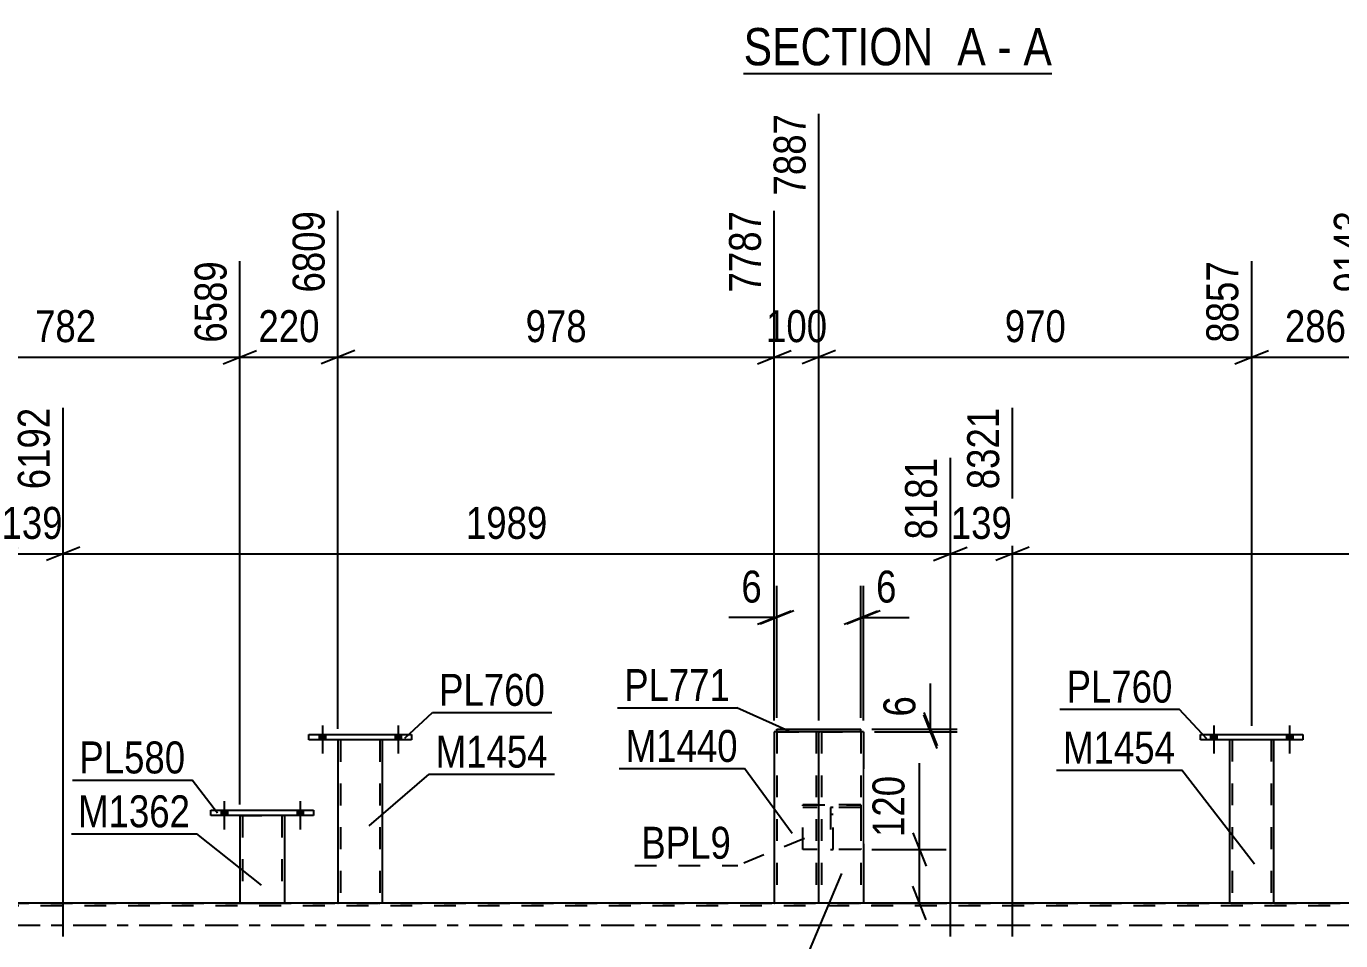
# Model space of a CAD drawing. Header units: millimetres. Extents: x -121 to 720, y -428 to 166.
# Drawn here: x 235.4 to 353.3, y -1.4 to 80.6 of the extents above; entities that cross this region are included whole.
import ezdxf

# ---------------------------------------------------------------- set-up
doc = ezdxf.new("R2010")
doc.units = ezdxf.units.MM
doc.linetypes.add('DXK_LINE_DOT2', pattern=[3.9198, 1.9599, -1.9599])
doc.linetypes.add('DXK_LINE_DOT3', pattern=[5.9187, 2.979, -0.9799, 0.9799, -0.9799])
doc.styles.add('Arial Narrow', font='ARIALN.TTF', dxfattribs={"height": 0.2})

# ---------------------------------------------------------------- blocks, each defined once
blk = doc.blocks.new('Unknown-318895430-11 - 2146')
at = {"color": 6, "linetype": 'Continuous'}
blk.add_line((299.72, 76.36), (327.37, 76.36), dxfattribs=at)
at = {"color": 0, "linetype": 'Continuous'}
for points in [[(317.83, 77.11), (317.83, 80.61), (299.72, 80.61), (299.72, 77.11)], [(321.43, 77.11), (321.43, 80.61), (318.88, 80.61), (318.88, 77.11)], [(323.76, 77.11), (323.76, 80.61), (322.48, 80.61), (322.48, 77.11)], [(327.37, 77.11), (327.37, 80.61), (324.81, 80.61), (324.81, 77.11)]]:
    blk.add_wipeout(points, dxfattribs=at)
at = {"color": 7, "linetype": 'Continuous', "style": 'Arial Narrow'}
for s, p in [('SECTION ', (299.72, 77.11)), ('A', (318.88, 77.11)), ('A', (324.81, 77.11)), ('-', (322.48, 77.11))]:
    blk.add_text(s, height=3.34, dxfattribs=at).set_placement(p)
blk = doc.blocks.new('Part-318895430-3386 - 3370')
at = {"color": 2, "linetype": 'Continuous'}
for p, q in [((254.55, 9.84), (254.55, 2)), ((258.55, 9.84), (258.55, 2)), ((254.55, 2), (258.55, 2))]:
    blk.add_line(p, q, dxfattribs=at)
at = {"color": 7, "linetype": 'DXK_LINE_DOT2'}
for p, q in [((254.55, 9.84), (258.55, 9.84)), ((254.79, 9.84), (254.79, 2)), ((258.31, 9.84), (258.31, 2)), ((258.26, 2), (258.29, 2)), ((258.26, 2), (258.29, 2)), ((258.29, 2), (258.31, 2)), ((258.29, 2), (258.31, 2))]:
    blk.add_line(p, q, dxfattribs=at)
blk = doc.blocks.new('Part-318895430-3426 - 3370')
at = {"color": 2, "linetype": 'Continuous'}
for p, q in [((343.28, 16.64), (343.28, 2)), ((347.28, 2), (347.28, 16.64)), ((347.28, 1.99), (343.29, 1.99))]:
    blk.add_line(p, q, dxfattribs=at)
at = {"color": 7, "linetype": 'DXK_LINE_DOT2'}
for p, q in [((347.28, 16.64), (343.28, 16.64)), ((343.52, 16.64), (343.52, 1.99)), ((347.04, 16.64), (347.04, 1.99)), ((343.28, 2), (343.28, 1.99)), ((343.28, 1.99), (343.29, 1.99)), ((343.29, 1.99), (343.28, 1.99)), ((346.99, 1.99), (347.02, 1.99)), ((346.99, 1.99), (347.02, 1.99)), ((347.02, 1.99), (347.04, 1.99)), ((347.02, 1.99), (347.04, 1.99)), ((347.28, 1.99), (347.25, 1.99)), ((347.28, 2), (347.28, 1.99)), ((347.28, 1.99), (347.28, 2)), ((347.28, 1.99), (347.28, 1.99))]:
    blk.add_line(p, q, dxfattribs=at)
blk = doc.blocks.new('Part-318895430-3427 - 3370')
at = {"color": 7, "linetype": 'DXK_LINE_DOT2'}
for p, q in [((310.23, 10.8), (305.03, 10.8)), ((305.03, 6.8), (305.03, 10.8)), ((305.03, 10.8), (310.23, 10.8)), ((310.23, 10.8), (310.23, 6.8)), ((310.23, 10.56), (305.03, 10.56)), ((310.23, 10.56), (305.03, 10.56)), ((310.23, 6.8), (305.03, 6.8))]:
    blk.add_line(p, q, dxfattribs=at)
blk = doc.blocks.new('Bolt-318895430-3556 - 3370')
at = {"linetype": 'Continuous'}
for points in [[(261.66, 16.63), (262.22, 16.63), (262.22, 17.11), (261.66, 17.11)], [(261.66, 16.63), (262.22, 16.63), (262.22, 17.11), (261.66, 17.11)], [(268.46, 16.63), (269.02, 16.63), (269.02, 17.11), (268.46, 17.11)], [(268.46, 16.63), (269.02, 16.63), (269.02, 17.11), (268.46, 17.11)]]:
    blk.add_hatch(color=1, dxfattribs=at).paths.add_polyline_path(points)
at = {"color": 1, "linetype": 'Continuous'}
for p, q in [((261.94, 17.91), (261.94, 15.39)), ((261.94, 17.91), (261.94, 15.39)), ((268.74, 17.91), (268.74, 15.39)), ((268.74, 17.91), (268.74, 15.39)), ((261.66, 17.11), (261.66, 16.63)), ((261.66, 17.11), (261.66, 16.63)), ((262.22, 17.11), (262.22, 16.63)), ((262.22, 17.11), (262.22, 16.63)), ((268.46, 17.11), (268.46, 16.63)), ((268.46, 17.11), (268.46, 16.63)), ((269.02, 17.11), (269.02, 16.63)), ((269.02, 17.11), (269.02, 16.63))]:
    blk.add_line(p, q, dxfattribs=at)
blk = doc.blocks.new('Part-318895430-3736 - 3370')
at = {"color": 2, "linetype": 'Continuous'}
for p, q in [((263.34, 16.63), (263.34, 2)), ((267.34, 2), (267.34, 16.63)), ((267.33, 1.99), (263.35, 1.99))]:
    blk.add_line(p, q, dxfattribs=at)
at = {"color": 7, "linetype": 'DXK_LINE_DOT2'}
for p, q in [((267.34, 16.63), (263.34, 16.63)), ((263.58, 16.63), (263.58, 1.99)), ((267.1, 16.63), (267.1, 1.99)), ((263.34, 2), (263.34, 1.99)), ((263.34, 1.99), (263.35, 1.99)), ((263.35, 1.99), (263.34, 1.99)), ((267.05, 1.99), (267.08, 1.99)), ((267.05, 1.99), (267.08, 1.99)), ((267.08, 1.99), (267.1, 1.99)), ((267.08, 1.99), (267.1, 1.99)), ((267.34, 1.99), (267.31, 1.99)), ((267.33, 1.99), (267.34, 1.99)), ((267.34, 2), (267.34, 1.99)), ((267.34, 1.99), (267.34, 2))]:
    blk.add_line(p, q, dxfattribs=at)
blk = doc.blocks.new('Part-318895430-3515 - 3370')
at = {"color": 7, "linetype": 'DXK_LINE_DOT2'}
for p, q in [((307.75, 10.56), (307.51, 10.56)), ((307.51, 10.56), (307.51, 6.8)), ((307.75, 10.56), (307.51, 10.56)), ((307.51, 9.96), (307.75, 9.96)), ((307.75, 6.8), (307.75, 10.56)), ((307.51, 6.8), (307.75, 6.8))]:
    blk.add_line(p, q, dxfattribs=at)
blk = doc.blocks.new('Part-318895430-3520 - 3370')
at = {"color": 2, "linetype": 'Continuous'}
for p, q in [((340.68, 17.12), (349.88, 17.12)), ((340.68, 16.64), (340.68, 17.12)), ((349.88, 16.64), (340.68, 16.64)), ((349.88, 17.12), (349.88, 16.64))]:
    blk.add_line(p, q, dxfattribs=at)
blk = doc.blocks.new('Part-318895430-3570 - 3370')
at = {"color": 2, "linetype": 'Continuous'}
for p, q in [((260.74, 17.11), (269.94, 17.11)), ((260.74, 16.63), (260.74, 17.11)), ((269.94, 16.63), (260.74, 16.63)), ((269.94, 17.11), (269.94, 16.63))]:
    blk.add_line(p, q, dxfattribs=at)
blk = doc.blocks.new('Part-318895430-3610 - 3370')
at = {"color": 2, "linetype": 'Continuous'}
for p, q in [((251.95, 10.32), (261.15, 10.32)), ((251.95, 9.84), (251.95, 10.32)), ((261.15, 9.84), (251.95, 9.84)), ((261.15, 10.32), (261.15, 9.84))]:
    blk.add_line(p, q, dxfattribs=at)
blk = doc.blocks.new('Part-318895430-3628 - 3370')
at = {"color": 2, "linetype": 'Continuous'}
for p, q in [((302.71, 17.36), (302.71, 17.59)), ((302.71, 17.59), (310.23, 17.59)), ((306.55, 17.35), (306.4, 17.35)), ((310.23, 17.36), (310.23, 17.59))]:
    blk.add_line(p, q, dxfattribs=at)
at = {"color": 7, "linetype": 'DXK_LINE_DOT2'}
for p, q in [((302.71, 17.59), (310.23, 17.59)), ((302.71, 17.35), (302.71, 17.36)), ((302.71, 17.36), (302.71, 17.35)), ((302.71, 17.35), (302.71, 17.35)), ((306.4, 17.35), (302.71, 17.35)), ((302.71, 17.35), (310.23, 17.35)), ((310.23, 17.35), (306.55, 17.35)), ((310.23, 17.35), (310.23, 17.36)), ((310.23, 17.35), (310.23, 17.36)), ((310.23, 17.35), (310.23, 17.35))]:
    blk.add_line(p, q, dxfattribs=at)
blk = doc.blocks.new('Part-318895430-3633 - 3370')
at = {"color": 2, "linetype": 'Continuous'}
for p, q in [((306.4, 17.36), (302.47, 17.36)), ((302.47, 17.36), (302.47, 2)), ((306.47, 2), (306.47, 17.35)), ((306.47, 1.99), (302.48, 1.99))]:
    blk.add_line(p, q, dxfattribs=at)
at = {"color": 7, "linetype": 'DXK_LINE_DOT2'}
for p, q in [((302.71, 17.36), (302.71, 1.99)), ((306.21, 17.36), (306.23, 17.36)), ((306.23, 17.36), (306.23, 1.99)), ((306.44, 17.36), (306.4, 17.36)), ((306.44, 17.36), (306.4, 17.36)), ((306.47, 17.36), (306.44, 17.36)), ((306.44, 17.36), (306.47, 17.36)), ((306.47, 17.35), (306.47, 17.36)), ((306.47, 17.36), (306.47, 17.35)), ((302.47, 2), (302.47, 1.99)), ((302.47, 1.99), (302.48, 1.99)), ((302.48, 1.99), (302.47, 1.99)), ((306.21, 1.99), (306.18, 1.99)), ((306.21, 1.99), (306.18, 1.99)), ((306.23, 1.99), (306.21, 1.99)), ((306.21, 1.99), (306.23, 1.99)), ((306.47, 1.99), (306.44, 1.99)), ((306.47, 1.99), (306.47, 2)), ((306.47, 1.99), (306.47, 2)), ((306.47, 1.99), (306.47, 1.99))]:
    blk.add_line(p, q, dxfattribs=at)
blk = doc.blocks.new('Part-318895430-3638 - 3370')
at = {"color": 7, "linetype": 'DXK_LINE_DOT2'}
for p, q in [((306.47, 17.35), (306.47, 17.36)), ((306.47, 17.36), (306.47, 17.35)), ((306.51, 17.36), (306.47, 17.36)), ((306.47, 17.36), (306.51, 17.36)), ((306.55, 17.36), (306.51, 17.36)), ((306.51, 17.36), (306.55, 17.36)), ((306.71, 17.36), (306.71, 2)), ((310.21, 17.36), (310.23, 17.36)), ((310.23, 17.36), (310.23, 2)), ((310.21, 2), (310.18, 2)), ((310.21, 2), (310.18, 2)), ((310.23, 2), (310.21, 2)), ((310.21, 2), (310.23, 2))]:
    blk.add_line(p, q, dxfattribs=at)
at = {"color": 2, "linetype": 'Continuous'}
for p, q in [((306.47, 2), (306.47, 17.35)), ((310.47, 17.36), (306.55, 17.36)), ((310.47, 17.36), (310.47, 2)), ((310.47, 2), (306.47, 2))]:
    blk.add_line(p, q, dxfattribs=at)
blk = doc.blocks.new('Bolt-318895430-3726 - 3370')
at = {"linetype": 'Continuous'}
for points in [[(252.87, 9.84), (253.43, 9.84), (253.43, 10.32), (252.87, 10.32)], [(252.87, 9.84), (253.43, 9.84), (253.43, 10.32), (252.87, 10.32)], [(259.67, 9.84), (260.23, 9.84), (260.23, 10.32), (259.67, 10.32)], [(259.67, 9.84), (260.23, 9.84), (260.23, 10.32), (259.67, 10.32)]]:
    blk.add_hatch(color=1, dxfattribs=at).paths.add_polyline_path(points)
at = {"color": 1, "linetype": 'Continuous'}
for p, q in [((253.15, 11.12), (253.15, 8.6)), ((253.15, 11.12), (253.15, 8.6)), ((259.95, 11.12), (259.95, 8.6)), ((259.95, 11.12), (259.95, 8.6)), ((252.87, 10.32), (252.87, 9.84)), ((252.87, 10.32), (252.87, 9.84)), ((253.43, 10.32), (253.43, 9.84)), ((253.43, 10.32), (253.43, 9.84)), ((259.67, 10.32), (259.67, 9.84)), ((259.67, 10.32), (259.67, 9.84)), ((260.23, 10.32), (260.23, 9.84)), ((260.23, 10.32), (260.23, 9.84))]:
    blk.add_line(p, q, dxfattribs=at)
blk = doc.blocks.new('Bolt-318895430-3810 - 3370')
at = {"linetype": 'Continuous'}
for points in [[(341.6, 16.64), (342.16, 16.64), (342.16, 17.12), (341.6, 17.12)], [(341.6, 16.64), (342.16, 16.64), (342.16, 17.12), (341.6, 17.12)], [(348.4, 16.64), (348.96, 16.64), (348.96, 17.12), (348.4, 17.12)], [(348.4, 16.64), (348.96, 16.64), (348.96, 17.12), (348.4, 17.12)]]:
    blk.add_hatch(color=1, dxfattribs=at).paths.add_polyline_path(points)
at = {"color": 1, "linetype": 'Continuous'}
for p, q in [((341.88, 17.92), (341.88, 15.4)), ((341.88, 17.92), (341.88, 15.4)), ((348.68, 17.92), (348.68, 15.4)), ((348.68, 17.92), (348.68, 15.4)), ((341.6, 17.12), (341.6, 16.64)), ((341.6, 17.12), (341.6, 16.64)), ((342.16, 17.12), (342.16, 16.64)), ((342.16, 17.12), (342.16, 16.64)), ((348.4, 17.12), (348.4, 16.64)), ((348.4, 17.12), (348.4, 16.64)), ((348.96, 17.12), (348.96, 16.64)), ((348.96, 17.12), (348.96, 16.64))]:
    blk.add_line(p, q, dxfattribs=at)
blk = doc.blocks.new('Part-318895430-3944 - 3370')
at = {"color": 7, "linetype": 'DXK_LINE_DOT2'}
for p, q in [((638.46, 1.76), (-9, 1.76)), ((104.31, 2), (638.46, 2)), ((267.34, 2), (263.34, 2)), ((310.47, 2), (302.47, 2)), ((347.28, 2), (343.28, 2))]:
    blk.add_line(p, q, dxfattribs=at)
at = {"color": 2, "linetype": 'Continuous'}
for p, q in [((263.34, 2), (227.29, 2)), ((302.47, 2), (267.34, 2)), ((343.28, 2), (310.47, 2)), ((356.71, 2), (347.28, 2))]:
    blk.add_line(p, q, dxfattribs=at)
at = {"color": 7, "linetype": 'DXK_LINE_DOT3'}
blk.add_line((-9, 0), (638.46, 0), dxfattribs=at)
blk = doc.blocks.new('StraightDimension-318895430-21462 - 3370')
at = {"color": 7, "linetype": 'Continuous'}
for p, q in [((238.7, -1), (238.7, 46.41)), ((233.12, -1), (233.12, 41.91)), ((231.62, 32.7), (234.62, 33.9)), ((233.12, 33.3), (238.7, 33.3)), ((240.2, 33.9), (237.2, 32.7))]:
    blk.add_line(p, q, dxfattribs=at)
at = {"color": 0}
blk.add_wipeout([(239.25, 34.05), (239.25, 38.25), (232.57, 38.25), (232.57, 34.05)], dxfattribs=at)
at = {"color": 3, "style": 'Arial Narrow'}
blk.add_text('139', height=2.863, dxfattribs=at).set_placement((233.17, 34.65))
at = {"color": 0, "linetype": 'Continuous'}
blk.add_wipeout([(238.1, 47.01), (233.9, 47.01), (233.9, 38.5), (238.1, 38.5)], dxfattribs=at)
at = {"color": 3, "linetype": 'Continuous', "style": 'Arial Narrow'}
blk.add_text('6192', height=2.863, rotation=90.0002, dxfattribs=at).set_placement((237.5, 39.1))
blk = doc.blocks.new('StraightDimension-318895430-21459 - 3370')
at = {"color": 7, "linetype": 'Continuous'}
for p, q in [((323.83, -1), (323.83, 46.41)), ((403.39, -1), (403.39, 43.74)), ((325.33, 33.9), (322.33, 32.7)), ((323.83, 33.3), (403.39, 33.3)), ((401.89, 32.7), (404.89, 33.9))]:
    blk.add_line(p, q, dxfattribs=at)
at = {"color": 0}
blk.add_wipeout([(367.87, 34.05), (367.87, 38.25), (359.35, 38.25), (359.35, 34.05)], dxfattribs=at)
at = {"color": 3, "style": 'Arial Narrow'}
blk.add_text('1989', height=2.863, dxfattribs=at).set_placement((359.95, 34.65))
at = {"color": 0, "linetype": 'Continuous'}
blk.add_wipeout([(402.79, 44.34), (398.59, 44.34), (398.59, 34), (402.79, 34)], dxfattribs=at)
at = {"color": 3, "linetype": 'Continuous', "style": 'Arial Narrow'}
blk.add_text('10310', height=2.863, rotation=90.0002, dxfattribs=at).set_placement((402.19, 34.6))
blk = doc.blocks.new('StraightDimension-318895430-10770 - 3370')
at = {"color": 7, "linetype": 'Continuous'}
for p, q in [((306.47, 18.36), (306.47, 72.76)), ((302.47, 18.36), (302.47, 64.06)), ((300.97, 50.34), (303.97, 51.54)), ((302.47, 50.94), (306.47, 50.94)), ((307.97, 51.54), (304.97, 50.34))]:
    blk.add_line(p, q, dxfattribs=at)
at = {"color": 0, "linetype": 'Continuous'}
blk.add_wipeout([(305.87, 73.36), (301.67, 73.36), (301.67, 64.84), (305.87, 64.84)], dxfattribs=at)
at = {"color": 3, "linetype": 'Continuous', "style": 'Arial Narrow'}
blk.add_text('7887', height=2.863, rotation=90.0002, dxfattribs=at).set_placement((305.27, 65.44))
at = {"color": 0}
blk.add_wipeout([(307.81, 51.69), (307.81, 55.89), (301.13, 55.89), (301.13, 51.69)], dxfattribs=at)
at = {"color": 3, "style": 'Arial Narrow'}
blk.add_text('100', height=2.863, dxfattribs=at).set_placement((301.73, 52.29))
blk = doc.blocks.new('StraightDimension-318895430-22682 - 3370')
at = {"color": 7, "linetype": 'Continuous'}
for p, q in [((302.47, 18.36), (302.47, 30.44)), ((302.71, 18.59), (302.71, 30.44)), ((302.47, 27.59), (298.39, 27.59)), ((302.47, 27.59), (298.39, 27.59)), ((300.97, 26.99), (303.97, 28.19)), ((304.21, 28.19), (301.21, 26.99)), ((302.47, 27.59), (302.71, 27.59))]:
    blk.add_line(p, q, dxfattribs=at)
at = {"color": 0}
blk.add_wipeout([(301.95, 28.34), (301.95, 32.54), (298.92, 32.54), (298.92, 28.34)], dxfattribs=at)
at = {"color": 3, "style": 'Arial Narrow'}
blk.add_text('6', height=2.86, dxfattribs=at).set_placement((299.52, 28.94))
blk = doc.blocks.new('StraightDimension-318895430-10768 - 3370')
at = {"color": 7, "linetype": 'Continuous'}
for p, q in [((356.71, 6.92), (356.71, 64.06)), ((345.28, 17.88), (345.28, 59.56)), ((343.78, 50.34), (346.78, 51.54)), ((345.28, 50.94), (356.71, 50.94)), ((358.21, 51.54), (355.21, 50.34))]:
    blk.add_line(p, q, dxfattribs=at)
at = {"color": 0}
blk.add_wipeout([(354.34, 51.69), (354.34, 55.89), (347.66, 55.89), (347.66, 51.69)], dxfattribs=at)
at = {"color": 3, "style": 'Arial Narrow'}
blk.add_text('286', height=2.863, dxfattribs=at).set_placement((348.26, 52.29))
at = {"color": 0, "linetype": 'Continuous'}
blk.add_wipeout([(356.11, 64.66), (351.91, 64.66), (351.91, 56.14), (356.11, 56.14)], dxfattribs=at)
at = {"color": 3, "linetype": 'Continuous', "style": 'Arial Narrow'}
blk.add_text('9143', height=2.863, rotation=90.0002, dxfattribs=at).set_placement((355.51, 56.74))
blk = doc.blocks.new('StraightDimension-318895430-10769 - 3370')
at = {"color": 7, "linetype": 'Continuous'}
for p, q in [((306.47, 18.36), (306.47, 72.76)), ((345.28, 17.88), (345.28, 59.56)), ((307.97, 51.54), (304.97, 50.34)), ((306.47, 50.94), (345.28, 50.94)), ((343.78, 50.34), (346.78, 51.54))]:
    blk.add_line(p, q, dxfattribs=at)
at = {"color": 0}
blk.add_wipeout([(329.22, 51.69), (329.22, 55.89), (322.54, 55.89), (322.54, 51.69)], dxfattribs=at)
at = {"color": 3, "style": 'Arial Narrow'}
blk.add_text('970', height=2.863, dxfattribs=at).set_placement((323.14, 52.29))
at = {"color": 0, "linetype": 'Continuous'}
blk.add_wipeout([(344.68, 60.16), (340.48, 60.16), (340.48, 51.64), (344.68, 51.64)], dxfattribs=at)
at = {"color": 3, "linetype": 'Continuous', "style": 'Arial Narrow'}
blk.add_text('8857', height=2.863, rotation=90.0002, dxfattribs=at).set_placement((344.08, 52.24))
blk = doc.blocks.new('StraightDimension-318895430-10771 - 3370')
at = {"color": 7, "linetype": 'Continuous'}
for p, q in [((263.34, 17.63), (263.34, 64.06)), ((302.47, 18.36), (302.47, 64.06)), ((264.84, 51.54), (261.84, 50.34)), ((263.34, 50.94), (302.47, 50.94)), ((300.97, 50.34), (303.97, 51.54))]:
    blk.add_line(p, q, dxfattribs=at)
at = {"color": 0, "linetype": 'Continuous'}
blk.add_wipeout([(301.87, 64.66), (297.67, 64.66), (297.67, 56.14), (301.87, 56.14)], dxfattribs=at)
at = {"color": 0}
blk.add_wipeout([(286.25, 51.69), (286.25, 55.89), (279.57, 55.89), (279.57, 51.69)], dxfattribs=at)
at = {"color": 3, "linetype": 'Continuous', "style": 'Arial Narrow'}
blk.add_text('7787', height=2.863, rotation=90.0002, dxfattribs=at).set_placement((301.27, 56.74))
at = {"color": 3, "style": 'Arial Narrow'}
blk.add_text('978', height=2.863, dxfattribs=at).set_placement((280.17, 52.29))
blk = doc.blocks.new('StraightDimension-318895430-10772 - 3370')
at = {"color": 7, "linetype": 'Continuous'}
for p, q in [((263.34, 17.63), (263.34, 64.06)), ((254.55, 10.84), (254.55, 59.56)), ((253.05, 50.34), (256.05, 51.54)), ((254.55, 50.94), (263.34, 50.94)), ((264.84, 51.54), (261.84, 50.34))]:
    blk.add_line(p, q, dxfattribs=at)
at = {"color": 0}
blk.add_wipeout([(262.29, 51.69), (262.29, 55.89), (255.61, 55.89), (255.61, 51.69)], dxfattribs=at)
at = {"color": 3, "style": 'Arial Narrow'}
blk.add_text('220', height=2.863, dxfattribs=at).set_placement((256.21, 52.29))
at = {"color": 0, "linetype": 'Continuous'}
blk.add_wipeout([(262.74, 64.66), (258.54, 64.66), (258.54, 56.14), (262.74, 56.14)], dxfattribs=at)
at = {"color": 3, "linetype": 'Continuous', "style": 'Arial Narrow'}
blk.add_text('6809', height=2.863, rotation=90.0002, dxfattribs=at).set_placement((262.14, 56.74))
blk = doc.blocks.new('StraightDimension-318895430-10773 - 3370')
at = {"color": 7, "linetype": 'Continuous'}
for p, q in [((223.29, 17.63), (223.29, 59.56)), ((254.55, 10.84), (254.55, 59.56)), ((224.79, 51.54), (221.79, 50.34)), ((223.29, 50.94), (254.55, 50.94)), ((253.05, 50.34), (256.05, 51.54))]:
    blk.add_line(p, q, dxfattribs=at)
at = {"color": 0}
blk.add_wipeout([(242.26, 51.69), (242.26, 55.89), (235.58, 55.89), (235.58, 51.69)], dxfattribs=at)
at = {"color": 3, "style": 'Arial Narrow'}
blk.add_text('782', height=2.863, dxfattribs=at).set_placement((236.18, 52.29))
at = {"color": 0, "linetype": 'Continuous'}
blk.add_wipeout([(253.95, 60.16), (249.75, 60.16), (249.75, 51.64), (253.95, 51.64)], dxfattribs=at)
at = {"color": 3, "linetype": 'Continuous', "style": 'Arial Narrow'}
blk.add_text('6589', height=2.863, rotation=90.0002, dxfattribs=at).set_placement((253.35, 52.24))
blk = doc.blocks.new('StraightDimension-318895430-21460 - 3370')
at = {"color": 7, "linetype": 'Continuous'}
for p, q in [((323.83, -1), (323.83, 46.41)), ((318.26, -1), (318.26, 41.91)), ((316.76, 32.7), (319.76, 33.9)), ((318.26, 33.3), (323.83, 33.3)), ((325.33, 33.9), (322.33, 32.7))]:
    blk.add_line(p, q, dxfattribs=at)
at = {"color": 0}
blk.add_wipeout([(324.39, 34.05), (324.39, 38.25), (317.7, 38.25), (317.7, 34.05)], dxfattribs=at)
at = {"color": 3, "style": 'Arial Narrow'}
blk.add_text('139', height=2.863, dxfattribs=at).set_placement((318.3, 34.65))
at = {"color": 0, "linetype": 'Continuous'}
blk.add_wipeout([(323.23, 47.01), (319.03, 47.01), (319.03, 38.5), (323.23, 38.5)], dxfattribs=at)
at = {"color": 3, "linetype": 'Continuous', "style": 'Arial Narrow'}
blk.add_text('8321', height=2.863, rotation=90.0002, dxfattribs=at).set_placement((322.63, 39.1))
blk = doc.blocks.new('StraightDimension-318895430-21461 - 3370')
at = {"color": 7, "linetype": 'Continuous'}
for p, q in [((238.7, -1), (238.7, 46.41)), ((318.26, -1), (318.26, 41.91)), ((240.2, 33.9), (237.2, 32.7)), ((238.7, 33.3), (318.26, 33.3)), ((316.76, 32.7), (319.76, 33.9))]:
    blk.add_line(p, q, dxfattribs=at)
at = {"color": 0}
blk.add_wipeout([(282.73, 34.05), (282.73, 38.25), (274.22, 38.25), (274.22, 34.05)], dxfattribs=at)
at = {"color": 3, "style": 'Arial Narrow'}
blk.add_text('1989', height=2.863, dxfattribs=at).set_placement((274.82, 34.65))
at = {"color": 0, "linetype": 'Continuous'}
blk.add_wipeout([(317.66, 42.51), (313.46, 42.51), (313.46, 34), (317.66, 34)], dxfattribs=at)
at = {"color": 3, "linetype": 'Continuous', "style": 'Arial Narrow'}
blk.add_text('8181', height=2.863, rotation=90.0002, dxfattribs=at).set_placement((317.06, 34.6))
blk = doc.blocks.new('StraightDimension-318895430-22107 - 3370')
at = {"color": 7, "linetype": 'Continuous'}
for p, q in [((315.49, 6.8), (315.49, 14.53)), ((315.49, 6.8), (315.49, 14.53)), ((314.89, 8.3), (316.09, 5.3)), ((311.23, 6.8), (317.89, 6.8)), ((315.49, 2), (315.49, 6.8)), ((316.09, 0.5), (314.89, 3.5)), ((311.23, 2), (317.89, 2))]:
    blk.add_line(p, q, dxfattribs=at)
at = {"color": 0}
blk.add_wipeout([(314.74, 14.01), (310.54, 14.01), (310.54, 7.32), (314.74, 7.32)], dxfattribs=at)
at = {"color": 3, "style": 'Arial Narrow'}
blk.add_text('120', height=2.863, rotation=90.0002, dxfattribs=at).set_placement((314.14, 7.92))
blk = doc.blocks.new('StraightDimension-318895430-22671 - 3370')
at = {"color": 7, "linetype": 'Continuous'}
for p, q in [((310.23, 18.59), (310.23, 30.44)), ((310.47, 18.36), (310.47, 30.44)), ((308.73, 26.99), (311.73, 28.19)), ((311.97, 28.19), (308.97, 26.99)), ((310.23, 27.59), (310.47, 27.59)), ((310.47, 27.59), (314.55, 27.59)), ((310.47, 27.59), (314.55, 27.59))]:
    blk.add_line(p, q, dxfattribs=at)
at = {"color": 0}
blk.add_wipeout([(314.03, 28.34), (314.03, 32.54), (311, 32.54), (311, 28.34)], dxfattribs=at)
at = {"color": 3, "style": 'Arial Narrow'}
blk.add_text('6', height=2.86, dxfattribs=at).set_placement((311.6, 28.94))
blk = doc.blocks.new('StraightDimension-318895430-22693 - 3370')
at = {"color": 7, "linetype": 'Continuous'}
for p, q in [((316.47, 17.59), (316.47, 21.67)), ((316.47, 17.59), (316.47, 21.67)), ((315.87, 19.09), (317.07, 16.09)), ((317.07, 15.86), (315.87, 18.86)), ((311.23, 17.59), (318.87, 17.59)), ((311.47, 17.36), (318.87, 17.36)), ((316.47, 17.36), (316.47, 17.59))]:
    blk.add_line(p, q, dxfattribs=at)
at = {"color": 0}
blk.add_wipeout([(315.72, 21.14), (311.52, 21.14), (311.52, 18.12), (315.72, 18.12)], dxfattribs=at)
at = {"color": 3, "style": 'Arial Narrow'}
blk.add_text('6', height=2.86, rotation=90.0002, dxfattribs=at).set_placement((315.12, 18.72))
blk = doc.blocks.new('Mark-318895430-3382 - 3370')
at = {"color": 30, "linetype": 'Continuous'}
for p in [(239.44, 8.19), (256.49, 3.59)]:
    blk.add_line(p, (250.7, 8.19), dxfattribs=at)
at = {"color": 0}
blk.add_wipeout([(250.1, 8.79), (250.1, 11.79), (240.04, 11.79), (240.04, 8.79)], dxfattribs=at)
blk.add_wipeout([(250.1, 8.79), (250.1, 11.79), (240.04, 11.79), (240.04, 8.79)], dxfattribs=at)
at = {"color": 3, "style": 'Arial Narrow'}
blk.add_text('M1362', height=2.863, dxfattribs=at).set_placement((240.04, 8.79))
blk = doc.blocks.new('Mark-318895430-3422 - 3370')
at = {"color": 30, "linetype": 'Continuous'}
for p in [(327.77, 13.9), (345.54, 5.48)]:
    blk.add_line(p, (339.02, 13.9), dxfattribs=at)
at = {"color": 0}
blk.add_wipeout([(338.42, 14.5), (338.42, 17.5), (328.37, 17.5), (328.37, 14.5)], dxfattribs=at)
blk.add_wipeout([(338.42, 14.5), (338.42, 17.5), (328.37, 17.5), (328.37, 14.5)], dxfattribs=at)
at = {"color": 3, "style": 'Arial Narrow'}
blk.add_text('M1454', height=2.863, dxfattribs=at).set_placement((328.37, 14.5))
blk = doc.blocks.new('Mark-318895430-3732 - 3370')
at = {"color": 30, "linetype": 'Continuous'}
for p, q in [((266.14, 8.93), (271.51, 13.54)), ((271.51, 13.54), (282.76, 13.54))]:
    blk.add_line(p, q, dxfattribs=at)
at = {"color": 0}
blk.add_wipeout([(282.16, 14.14), (282.16, 17.14), (272.11, 17.14), (272.11, 14.14)], dxfattribs=at)
blk.add_wipeout([(282.16, 14.14), (282.16, 17.14), (272.11, 17.14), (272.11, 14.14)], dxfattribs=at)
at = {"color": 3, "style": 'Arial Narrow'}
blk.add_text('M1454', height=2.863, dxfattribs=at).set_placement((272.11, 14.14))
blk = doc.blocks.new('Mark-318895430-3566 - 3370')
at = {"color": 30, "linetype": 'Continuous'}
for p, q in [((269.34, 16.79), (271.81, 19.08)), ((271.81, 19.08), (282.51, 19.08))]:
    blk.add_line(p, q, dxfattribs=at)
at = {"color": 0}
blk.add_wipeout([(281.91, 19.68), (281.91, 22.68), (272.41, 22.68), (272.41, 19.68)], dxfattribs=at)
blk.add_wipeout([(281.91, 19.68), (281.91, 22.68), (272.41, 22.68), (272.41, 19.68)], dxfattribs=at)
at = {"color": 3, "style": 'Arial Narrow'}
blk.add_text('PL760', height=2.863, dxfattribs=at).set_placement((272.41, 19.68))
blk = doc.blocks.new('Mark-318895430-3516 - 3370')
at = {"color": 30, "linetype": 'Continuous'}
for p in [(328.08, 19.37), (341.25, 16.72)]:
    blk.add_line(p, (338.78, 19.37), dxfattribs=at)
at = {"color": 0}
blk.add_wipeout([(338.18, 19.97), (338.18, 22.97), (328.68, 22.97), (328.68, 19.97)], dxfattribs=at)
blk.add_wipeout([(338.18, 19.97), (338.18, 22.97), (328.68, 22.97), (328.68, 19.97)], dxfattribs=at)
at = {"color": 3, "style": 'Arial Narrow'}
blk.add_text('PL760', height=2.863, dxfattribs=at).set_placement((328.68, 19.97))
blk = doc.blocks.new('Mark-318895430-3606 - 3370')
at = {"color": 30, "linetype": 'Continuous'}
for p in [(239.55, 13.02), (252.53, 10.07)]:
    blk.add_line(p, (250.26, 13.02), dxfattribs=at)
at = {"color": 0}
blk.add_wipeout([(249.66, 13.62), (249.66, 16.62), (240.15, 16.62), (240.15, 13.62)], dxfattribs=at)
blk.add_wipeout([(249.66, 13.62), (249.66, 16.62), (240.15, 16.62), (240.15, 13.62)], dxfattribs=at)
at = {"color": 3, "style": 'Arial Narrow'}
blk.add_text('PL580', height=2.863, dxfattribs=at).set_placement((240.15, 13.62))
blk = doc.blocks.new('Mark-318895430-3624 - 3370')
at = {"color": 30, "linetype": 'Continuous'}
for p in [(288.41, 19.51), (303.76, 17.42)]:
    blk.add_line(p, (299.11, 19.51), dxfattribs=at)
at = {"color": 0}
blk.add_wipeout([(298.51, 20.11), (298.51, 23.11), (289.01, 23.11), (289.01, 20.11)], dxfattribs=at)
blk.add_wipeout([(298.51, 20.11), (298.51, 23.11), (289.01, 23.11), (289.01, 20.11)], dxfattribs=at)
at = {"color": 3, "style": 'Arial Narrow'}
blk.add_text('PL771', height=2.863, dxfattribs=at).set_placement((289.01, 20.11))
blk = doc.blocks.new('Mark-318895430-3629 - 3370')
at = {"color": 30, "linetype": 'Continuous'}
for p in [(288.55, 14.05), (304.08, 8.24)]:
    blk.add_line(p, (299.8, 14.05), dxfattribs=at)
at = {"color": 0}
blk.add_wipeout([(299.2, 14.65), (299.2, 17.65), (289.15, 17.65), (289.15, 14.65)], dxfattribs=at)
blk.add_wipeout([(299.2, 14.65), (299.2, 17.65), (289.15, 17.65), (289.15, 14.65)], dxfattribs=at)
at = {"color": 3, "style": 'Arial Narrow'}
blk.add_text('M1440', height=2.863, dxfattribs=at).set_placement((289.15, 14.65))
blk = doc.blocks.new('Mark-318895430-3634 - 3370')
at = {"color": 30, "linetype": 'Continuous'}
for p in [(308.49, 4.66), (291.71, -8.5)]:
    blk.add_line(p, (302.96, -8.5), dxfattribs=at)
at = {"color": 0}
blk.add_wipeout([(302.36, -7.9), (302.36, -4.9), (292.31, -4.9), (292.31, -7.9)], dxfattribs=at)
blk.add_wipeout([(302.36, -7.9), (302.36, -4.9), (292.31, -4.9), (292.31, -7.9)], dxfattribs=at)
at = {"color": 3, "style": 'Arial Narrow'}
blk.add_text('M1440', height=2.863, dxfattribs=at).set_placement((292.31, -7.9))
blk = doc.blocks.new('Mark-318895430-22120 - 3370')
at = {"color": 30, "linetype": 'DXK_LINE_DOT2'}
for p in [(305.18, 7.78), (289.95, 5.37)]:
    blk.add_line(p, (299.19, 5.37), dxfattribs=at)
at = {"color": 0}
blk.add_wipeout([(298.59, 5.97), (298.59, 8.97), (290.55, 8.97), (290.55, 5.97)], dxfattribs=at)
blk.add_wipeout([(298.59, 5.97), (298.59, 8.97), (290.55, 8.97), (290.55, 5.97)], dxfattribs=at)
at = {"color": 3, "style": 'Arial Narrow'}
blk.add_text('BPL9', height=2.863, dxfattribs=at).set_placement((290.55, 5.97))

msp = doc.modelspace()

# ---------------------------------------------------------------- block references
for name in ['Unknown-318895430-11 - 2146', 'StraightDimension-318895430-10770 - 3370', 'Bolt-318895430-3556 - 3370', 'Bolt-318895430-3810 - 3370', 'Part-318895430-3570 - 3370', 'Part-318895430-3736 - 3370', 'Part-318895430-3633 - 3370', 'Part-318895430-3628 - 3370', 'Part-318895430-3638 - 3370', 'Part-318895430-3520 - 3370', 'Part-318895430-3426 - 3370', 'Bolt-318895430-3726 - 3370', 'Part-318895430-3427 - 3370', 'Part-318895430-3610 - 3370', 'Part-318895430-3386 - 3370', 'Part-318895430-3515 - 3370', 'Part-318895430-3944 - 3370']:
    msp.add_blockref(name, (0, 0))

# ---------------------------------------------------------------- next in the draw order: block references
for name in ['StraightDimension-318895430-21462 - 3370', 'StraightDimension-318895430-21459 - 3370', 'StraightDimension-318895430-22682 - 3370']:
    msp.add_blockref(name, (0, 0))

# ---------------------------------------------------------------- next in the draw order: block references
for name in ['StraightDimension-318895430-10771 - 3370', 'StraightDimension-318895430-10768 - 3370']:
    msp.add_blockref(name, (0, 0))

# ---------------------------------------------------------------- next in the draw order: block references
for name in ['StraightDimension-318895430-10769 - 3370', 'StraightDimension-318895430-10772 - 3370']:
    msp.add_blockref(name, (0, 0))

# ---------------------------------------------------------------- next in the draw order: block references
for name in ['StraightDimension-318895430-10773 - 3370', 'StraightDimension-318895430-21460 - 3370', 'Mark-318895430-3422 - 3370']:
    msp.add_blockref(name, (0, 0))

# ---------------------------------------------------------------- next in the draw order: block references
for name in ['StraightDimension-318895430-21461 - 3370', 'Mark-318895430-3516 - 3370']:
    msp.add_blockref(name, (0, 0))

# ---------------------------------------------------------------- next in the draw order: block references
for name in ['StraightDimension-318895430-22671 - 3370', 'Mark-318895430-3624 - 3370', 'Mark-318895430-3732 - 3370', 'StraightDimension-318895430-22107 - 3370', 'Mark-318895430-3382 - 3370', 'Mark-318895430-3634 - 3370']:
    msp.add_blockref(name, (0, 0))

# ---------------------------------------------------------------- next in the draw order: block references
for name in ['Mark-318895430-3566 - 3370', 'StraightDimension-318895430-22693 - 3370', 'Mark-318895430-3606 - 3370', 'Mark-318895430-3629 - 3370']:
    msp.add_blockref(name, (0, 0))

# ---------------------------------------------------------------- next in the draw order: block references
msp.add_blockref('Mark-318895430-22120 - 3370', (0, 0))

doc.saveas('drawing.dxf')
